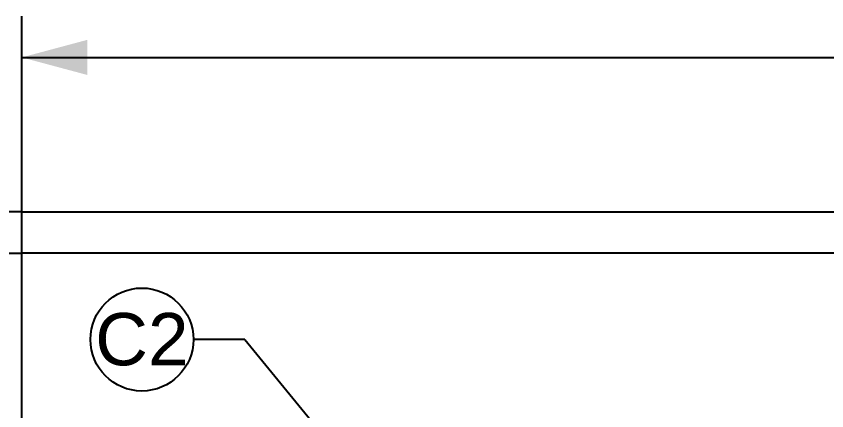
# Model space of a CAD drawing. Extents: x -115306 to 97263, y 46189 to 262006.
# Drawn here: x -27082 to -23147, y 256021 to 257936 of the extents above; entities that cross this region are included whole.
import ezdxf

# ---------------------------------------------------------------- set-up
doc = ezdxf.new("R2010")
doc.units = 0
doc.header["$LTSCALE"] = 508
doc.layers.add('INSTALACION_NUEVA', color=7, linetype='CONTINUOUS')
doc.styles.add('ARIAL', font='arial.ttf')

msp = doc.modelspace()

# ---------------------------------------------------------------- linework, layer by layer
at = {"layer": 'INSTALACION_NUEVA', "color": 4, "linetype": 'Continuous'}
for p, q in [((-27054.5, 251677.99), (-27054.5, 257936.48)), ((-27054.5, 257736.48), (29515.5, 257736.48)), ((-25971.34, 256366.94), (-26221.34, 256366.94)), ((-25971.34, 256366.94), (-24313.54, 254340.51))]:
    msp.add_line(p, q, dxfattribs=at)
at = {"layer": 'INSTALACION_NUEVA', "color": 1, "linetype": 'Continuous'}
for points in [[(-27054.5, 256786.48), (-27054.5, 256986.93), (-39884.1, 256986.93), (-39884.1, 256786.48)], [(29555.5, 256987.48), (29555.5, 256786.48), (-27054.5, 256786.48), (-27054.5, 256987.48)]]:
    msp.add_lwpolyline(points, close=True, dxfattribs=at)
at = {"layer": 'INSTALACION_NUEVA', "color": 4, "linetype": 'Continuous'}
msp.add_circle((-26471.34, 256366.94), 250, dxfattribs=at)
at = {"layer": 'INSTALACION_NUEVA', "color": 4}
msp.add_solid([(-27054.5, 257736.48), (-26737, 257821.55), (-26737, 257651.4)], dxfattribs=at)

# ---------------------------------------------------------------- texts
at = {"layer": 'INSTALACION_NUEVA', "color": 4, "insert": (-26471.34, 256366.94), "char_height": 254, "attachment_point": 5, "style": 'ARIAL'}
msp.add_mtext('C2', dxfattribs=at)

doc.saveas('drawing.dxf')
